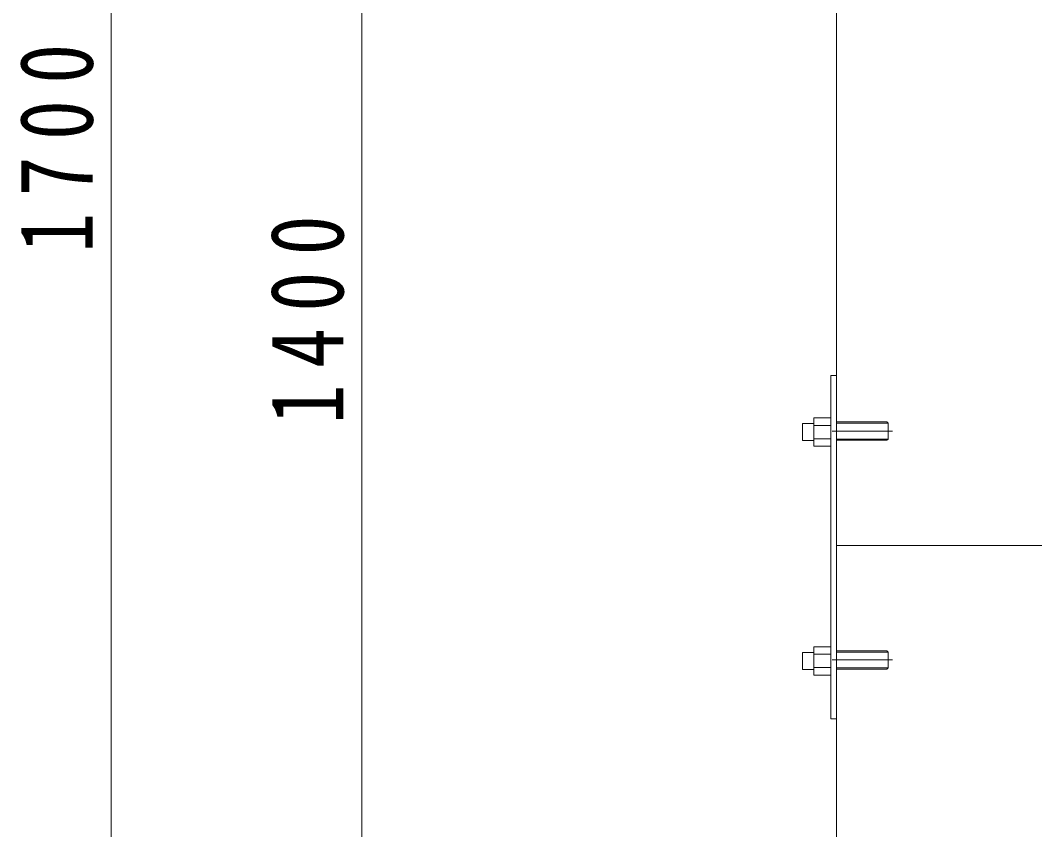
# Model space of a CAD drawing. Units: millimetres at full size, sheet at 1:30; details may follow other scales. Extents: x -5968 to 5968, y -4228 to 4228.
# Drawn here: x -1285 to -398, y -1918 to -1211 of the extents above; entities that cross this region are included whole.
import ezdxf

# ---------------------------------------------------------------- set-up
doc = ezdxf.new("R2010")
doc.units = ezdxf.units.MM
doc.header["$LTSCALE"] = 30
doc.linetypes.add('CHAIN2', pattern=[12, 9, -1, 1, -1])
doc.linetypes.add('DASHED1', pattern=[1.8, 1.2, -0.6])
doc.layers.add('0-1_製品図', color=7, linetype='Continuous', lineweight=9)
doc.layers.add('0-6_寸法', color=4, linetype='Continuous', lineweight=9)
doc.styles.add('ＭＳ ゴシック', font='')
doc.styles.get('ＭＳ ゴシック').set_extended_font_data('MS Gothic')

msp = doc.modelspace()

# ---------------------------------------------------------------- linework, layer by layer
at = {"layer": '0-1_製品図'}
for p, q in [((-576.05, -1521.06), (-571.07, -1521.06)), ((-576.05, -1521.06), (-576.05, -1821.17)), ((-571.07, -1821.17), (-571.07, -1521.06)), ((-590.97, -1558.16), (-590.97, -1583.03)), ((-590.97, -1558.16), (-576.05, -1558.16)), ((-600.92, -1578.06), (-600.92, -1563.14)), ((-600.92, -1563.14), (-590.97, -1563.14)), ((-576.05, -1564.79), (-590.97, -1564.79)), ((-600.92, -1578.06), (-590.97, -1578.06)), ((-576.05, -1576.4), (-590.97, -1576.4)), ((-590.97, -1583.03), (-576.05, -1583.03)), ((-600.92, -1778.06), (-600.92, -1763.14)), ((-600.92, -1763.14), (-590.97, -1763.14)), ((-590.97, -1758.16), (-590.97, -1783.03)), ((-590.97, -1758.16), (-576.05, -1758.16)), ((-576.05, -1764.79), (-590.97, -1764.79)), ((-600.92, -1778.06), (-590.97, -1778.06)), ((-576.05, -1776.4), (-590.97, -1776.4)), ((-590.97, -1783.03), (-576.05, -1783.03)), ((-576.05, -1821.17), (-571.07, -1821.17))]:
    msp.add_line(p, q, dxfattribs=at)
at = {"layer": '0-1_製品図', "color": 4, "linetype": 'CHAIN2'}
for p, q in [((-575.02, -1569.77), (-522.13, -1569.77)), ((-575.02, -1769.77), (-522.13, -1769.77))]:
    msp.add_line(p, q, dxfattribs=at)
at = {"layer": '0-1_製品図', "linetype": 'DASHED1'}
msp.add_line((-571.07, -1577.77), (-571.07, -1561.77), dxfattribs=at)
at = {"layer": '0-1_製品図', "color": 4}
for p, q in [((-526.07, -1562.87), (-571.07, -1562.87)), ((-526.07, -1562.87), (-527.17, -1561.77)), ((-526.07, -1576.67), (-526.07, -1562.87)), ((-571.07, -1576.67), (-526.07, -1576.67)), ((-527.17, -1577.77), (-526.07, -1576.67)), ((-526.07, -1762.87), (-571.07, -1762.87)), ((-526.07, -1762.87), (-527.17, -1761.77)), ((-526.07, -1776.67), (-526.07, -1762.87)), ((-571.07, -1776.67), (-526.07, -1776.67)), ((-527.17, -1777.77), (-526.07, -1776.67))]:
    msp.add_line(p, q, dxfattribs=at)
at = {"layer": '0-1_製品図', "color": 3}
for q in [(-486.07, -1669.77), (-571.07, -2139.77), (128.93, -1669.77)]:
    msp.add_line((-571.07, -1669.77), q, dxfattribs=at)
msp.add_lwpolyline([(-571.07, -769.77), (-571.07, -1669.77), (128.93, -1669.77)], dxfattribs=at)
at = {"layer": '0-1_製品図', "color": 4}
for points in [[(-527.17, -1561.77), (-571.07, -1561.77), (-571.07, -1577.77), (-527.17, -1577.77)], [(-527.17, -1761.77), (-571.07, -1761.77), (-571.07, -1777.77), (-527.17, -1777.77)]]:
    msp.add_lwpolyline(points, dxfattribs=at)
at = {"layer": '0-6_寸法'}
for p, q in [((-1205.43, -2169.77), (-1205.43, -469.77)), ((-986.25, -2169.77), (-986.25, -769.77))]:
    msp.add_line(p, q, dxfattribs=at)

# ---------------------------------------------------------------- texts
at = {"layer": '0-6_寸法', "color": 7, "char_height": 64.15, "attachment_point": 7, "rotation": 90, "style": 'ＭＳ ゴシック'}
for s, insert in [('\\T1.41;\\W0.8;1700', (-1220.43, -1413.79)), ('\\T1.41;\\W0.8;1400', (-1001.25, -1563.79))]:
    msp.add_mtext(s, dxfattribs=dict(at, insert=insert))

doc.saveas('drawing.dxf')
